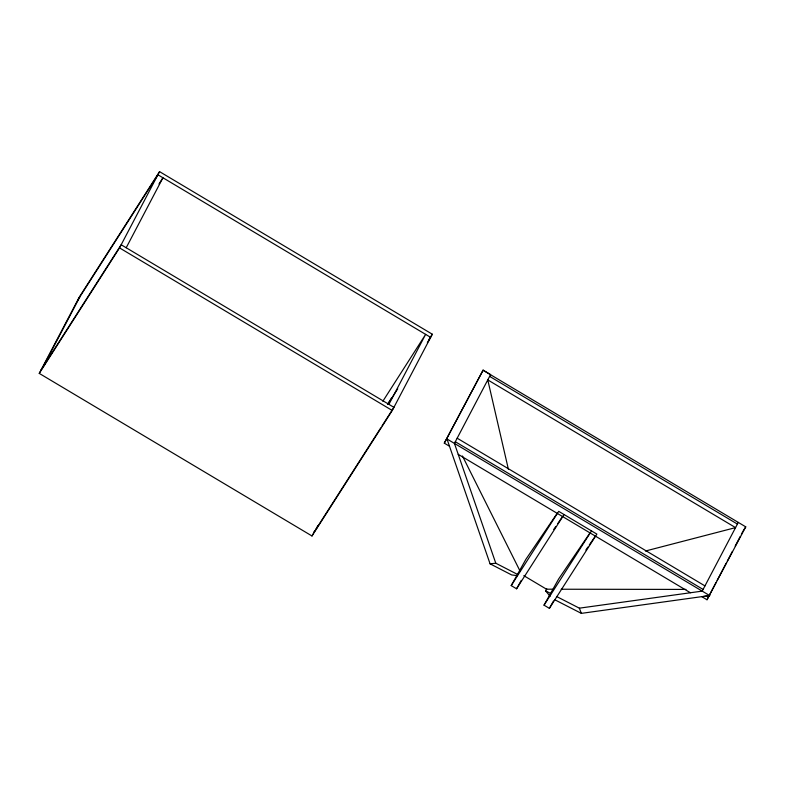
<?xml version="1.0" encoding="UTF-8"?>
<svg xmlns="http://www.w3.org/2000/svg" width="785" height="785" viewBox="0 0 785 785"><rect width="100%" height="100%" fill="white"/><g stroke="black" fill="none" stroke-linecap="round" stroke-linejoin="round"><path stroke-width="1.18" d="M39.25 373.395L79.295 297.123L159.561 171.63L432.309 334.214L392.264 410.486L311.988 535.978L39.25 373.395L119.526 247.893L159.561 171.63M43.41 366.32L80.148 296.347M126.199 247.746L162.937 177.773L158.992 183.945M311.988 535.978L313.097 533.879M314.775 530.68L313.647 532.829L380.754 427.913M316.149 528.913L317.846 525.685M388.899 404.344L425.637 334.371L382.864 401.233M449.491 446.243L444.3 443.152L483.05 370.245L745.75 526.853L707 599.75L701.927 596.728L709.669 595.56L581.342 613.37L554.799 599.769M483.05 370.245L444.3 443.152M550.118 596.325L545.634 590.879L546.743 588.77M738.292 522.408L702.212 591.115L579.35 608.169L556.506 596.463M707 599.75L716.018 582.568M717.147 580.419L726.164 563.237M727.293 561.098L732.366 551.433M735.182 546.066L740.255 536.4M741.383 534.251L742.512 532.102M564.062 514.538L516.569 588.789L511.212 585.6L525.881 559.312L557.242 513.253M516.569 588.789L521.26 580.38M511.212 585.6L558.704 511.349L596.875 534.104L549.382 608.355L544.025 605.166L558.704 578.879L590.055 532.809M549.382 608.355L553.494 600.996M77.636 300.272L157.913 174.77L430.651 337.364L427.364 342.505M40.898 370.245L121.175 244.753L393.923 407.337L382.079 425.853M387.564 404.167L391.509 397.995M429.022 339.355L432.309 334.214M387.888 404.226L397.76 388.791M544.025 605.166L591.517 530.905M743.071 531.033L745.75 526.853M553.739 529.463L555.78 526.46M557.831 523.458L562.6 516.442M585.865 550.02L587.916 547.017M589.28 545.016L595.413 536.008M645.417 551.031L735.555 527.618L487.77 379.911L508.405 469.351M709.787 595.638L446.979 438.962L490.075 563.826L495.786 563.218L517.59 574.434M552.63 589.211L546.517 589.201L523.801 575.66M561.196 589.231L685.972 589.417M517.413 575.67L511.673 574.944L490.075 563.826M545.634 590.879L551.07 593.666M483.109 370.147L490.566 374.592L454.436 443.407L495.786 563.218M489.634 376.378L737.409 524.086M457.174 438.197L704.95 585.904M455.32 441.729L703.095 589.437M119.526 247.893L392.264 410.486M458.204 454.329L690.417 592.754M462.453 455.987L520.092 571.146M579.35 608.169L581.342 613.37"/></g></svg>
